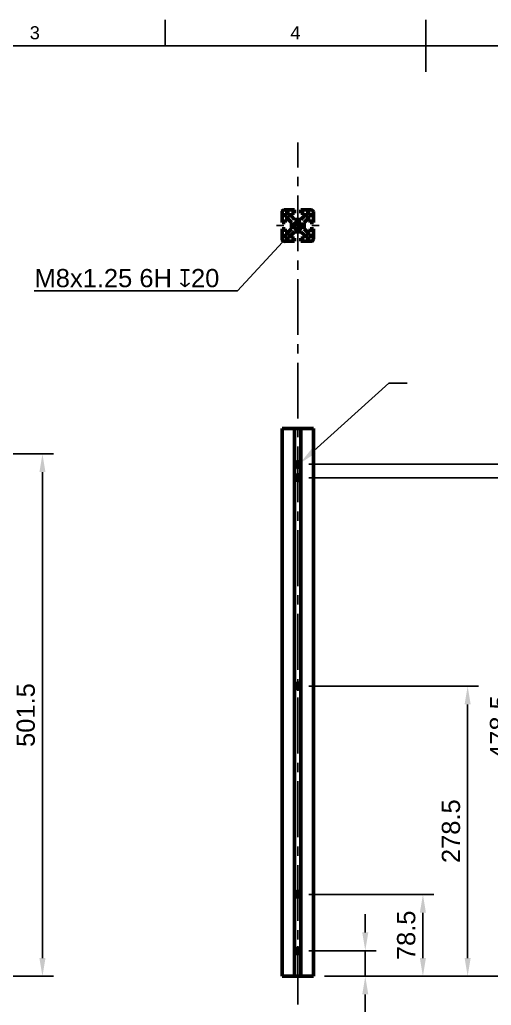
# Model space of a CAD drawing. Header units: millimetres. Extents: x 0 to 420, y 0 to 297.
# Drawn here: x 137.1 to 227.6, y 102.7 to 292 of the extents above; entities that cross this region are included whole.
import ezdxf
from ezdxf import colors
from ezdxf.entities.mleader import LeaderData, LeaderLine
from ezdxf.enums import TextEntityAlignment as Align
from ezdxf.math import Vec2, Vec3

# ---------------------------------------------------------------- set-up
doc = ezdxf.new("R2010")
doc.units = ezdxf.units.MM
doc.header["$LTSCALE"] = 0.75
doc.linetypes.add('CENTER2', pattern=[28.575, 19.05, -3.175, 3.175, -3.175])
for name, color, linetype, lineweight in [('Annotations', 7, 'Continuous', 25), ('Border', 7, 'Continuous', 25), ('Center Lines', 7, 'CENTER2', 25), ('Dimensions', 7, 'Continuous', 25), ('Visible', 7, 'Continuous', 50)]:
    doc.layers.add(name, color=color, linetype=linetype, lineweight=lineweight)
doc.styles.add('FusionTitle', font='arial.ttf')
doc.styles.get("Standard").update_dxf_attribs({"font": 'arial.ttf'})
doc.dimstyles.new('ISO-25', dxfattribs={"dimtxt": 3.5, "dimasz": 3.5, "dimexe": 2.1, "dimexo": 2.1, "dimgap": 1.4, "dimtad": 1, "dimzin": 12, "dimdsep": 46, "dimtxsty": 'Standard', "dimcen": 0, "dimclrd": 256, "dimclre": 256, "dimclrt": 256, "dimazin": 3, "dimtp": 0.1, "dimtm": 0.1, "dimtfac": 0.714286, "dimtmove": 0, "dimatfit": 3, "dimfxl": 1, "dimtzin": 12, "dimarcsym": 0})

# ---------------------------------------------------------------- blocks, each defined once
blk = doc.blocks.new('ISO_A3_SHEET')
at = {"layer": 'Border'}
for p, q in [((165, 292), (165, 287)), ((215, 292), (215, 282)), ((410, 287), (20, 287))]:
    blk.add_line(p, q, dxfattribs=at)
at = {"layer": 'Border', "style": 'FusionTitle'}
for s, p in [('3', (140, 289.5)), ('4', (190, 289.5))]:
    blk.add_text(s, height=2.5, dxfattribs=at).set_placement(p, align=Align.MIDDLE)
blk = doc.blocks.new('*D33')
at = {"layer": 'Defpoints', "color": 0, "transparency": 16777216}
for p in [(190.449951, 113.224384), (203.399903, 113.224384), (193.451177, 108.324373)]:
    blk.add_point(p, dxfattribs=at)
at = {"layer": 'Dimensions', "lineweight": -2, "transparency": 16777216}
for p, q in [((203.399903, 116.724384), (203.399903, 120.224384)), ((192.549951, 113.224384), (205.499903, 113.224384)), ((203.399903, 113.224384), (203.399903, 108.324373)), ((195.551177, 108.324373), (205.499903, 108.324373)), ((203.399903, 104.824373), (203.399903, 88.597695))]:
    blk.add_line(p, q, dxfattribs=at)
at = {"layer": 'Dimensions', "transparency": 16777216}
for points in [[(202.816569, 116.724384), (203.983236, 116.724384), (203.399903, 113.224384)], [(202.816569, 104.824373), (203.983236, 104.824373), (203.399903, 108.324373)]]:
    blk.add_solid(points, dxfattribs=at)
at = {"layer": 'Dimensions', "transparency": 16777216, "insert": (200.212897, 94.586372), "char_height": 3.5, "attachment_point": 5, "rotation": 90}
blk.add_mtext('24.5', dxfattribs=at)
blk = doc.blocks.new('*D34')
at = {"layer": 'Defpoints', "color": 0, "transparency": 16777216}
for p in [(190.451177, 124.024573), (214.451177, 124.024573), (193.451177, 108.324373)]:
    blk.add_point(p, dxfattribs=at)
at = {"layer": 'Dimensions', "lineweight": -2, "transparency": 16777216}
for p, q in [((192.551177, 124.024573), (216.551177, 124.024573)), ((214.451177, 111.824373), (214.451177, 120.524573)), ((195.551177, 108.324373), (216.551177, 108.324373))]:
    blk.add_line(p, q, dxfattribs=at)
at = {"layer": 'Dimensions', "transparency": 16777216}
for points in [[(213.867843, 120.524573), (215.03451, 120.524573), (214.451177, 124.024573)], [(213.867843, 111.824373), (215.03451, 111.824373), (214.451177, 108.324373)]]:
    blk.add_solid(points, dxfattribs=at)
at = {"layer": 'Dimensions', "transparency": 16777216, "insert": (211.264171, 116.174473), "char_height": 3.5, "attachment_point": 5, "rotation": 90}
blk.add_mtext('78.5', dxfattribs=at)
blk = doc.blocks.new('*D35')
at = {"layer": 'Defpoints', "color": 0, "transparency": 16777216}
for p in [(190.451177, 164.024573), (223.033568, 164.024573), (193.451177, 108.324373)]:
    blk.add_point(p, dxfattribs=at)
at = {"layer": 'Dimensions', "lineweight": -2, "transparency": 16777216}
for p, q in [((192.551177, 164.024573), (225.133568, 164.024573)), ((223.033568, 111.824373), (223.033568, 160.524573)), ((195.551177, 108.324373), (225.133568, 108.324373))]:
    blk.add_line(p, q, dxfattribs=at)
at = {"layer": 'Dimensions', "transparency": 16777216}
for points in [[(222.450235, 160.524573), (223.616902, 160.524573), (223.033568, 164.024573)], [(222.450235, 111.824373), (223.616902, 111.824373), (223.033568, 108.324373)]]:
    blk.add_solid(points, dxfattribs=at)
at = {"layer": 'Dimensions', "transparency": 16777216, "insert": (219.846563, 136.174473), "char_height": 3.5, "attachment_point": 5, "rotation": 90}
blk.add_mtext('278.5', dxfattribs=at)
blk = doc.blocks.new('*D36')
at = {"layer": 'Defpoints', "color": 0, "transparency": 16777216}
for p in [(190.451177, 204.024573), (232.264171, 204.024573), (193.451177, 108.324373)]:
    blk.add_point(p, dxfattribs=at)
at = {"layer": 'Dimensions', "lineweight": -2, "transparency": 16777216}
for p, q in [((192.551177, 204.024573), (234.364171, 204.024573)), ((232.264171, 111.824373), (232.264171, 200.524573)), ((195.551177, 108.324373), (234.364171, 108.324373))]:
    blk.add_line(p, q, dxfattribs=at)
at = {"layer": 'Dimensions', "transparency": 16777216}
for points in [[(231.680838, 200.524573), (232.847505, 200.524573), (232.264171, 204.024573)], [(231.680838, 111.824373), (232.847505, 111.824373), (232.264171, 108.324373)]]:
    blk.add_solid(points, dxfattribs=at)
at = {"layer": 'Dimensions', "transparency": 16777216, "insert": (229.077166, 156.174473), "char_height": 3.5, "attachment_point": 5, "rotation": 90}
blk.add_mtext('478.5', dxfattribs=at)
blk = doc.blocks.new('*D37')
at = {"layer": 'Defpoints', "color": 0, "transparency": 16777216}
for p in [(190.449951, 206.624384), (241.170157, 206.624384), (193.451177, 108.324373)]:
    blk.add_point(p, dxfattribs=at)
at = {"layer": 'Dimensions', "lineweight": -2, "transparency": 16777216}
for p, q in [((192.549951, 206.624384), (243.270157, 206.624384)), ((241.170157, 111.824373), (241.170157, 203.124384)), ((195.551177, 108.324373), (243.270157, 108.324373))]:
    blk.add_line(p, q, dxfattribs=at)
at = {"layer": 'Dimensions', "transparency": 16777216}
for points in [[(240.586824, 203.124384), (241.75349, 203.124384), (241.170157, 206.624384)], [(240.586824, 111.824373), (241.75349, 111.824373), (241.170157, 108.324373)]]:
    blk.add_solid(points, dxfattribs=at)
at = {"layer": 'Dimensions', "transparency": 16777216, "insert": (237.983151, 157.474378), "char_height": 3.5, "attachment_point": 5, "rotation": 90}
blk.add_mtext('491.5', dxfattribs=at)
blk = doc.blocks.new('*D43')
at = {"layer": 'Defpoints', "color": 0, "transparency": 16777216}
for p in [(93.162667, 208.624365), (141.469942, 208.624365), (96.162667, 108.324373)]:
    blk.add_point(p, dxfattribs=at)
at = {"layer": 'Dimensions', "lineweight": -2, "transparency": 16777216}
for p, q in [((95.262667, 208.624365), (143.569942, 208.624365)), ((141.469942, 111.824373), (141.469942, 205.124365)), ((98.262667, 108.324373), (143.569942, 108.324373))]:
    blk.add_line(p, q, dxfattribs=at)
at = {"layer": 'Dimensions', "transparency": 16777216}
for points in [[(140.886608, 205.124365), (142.053275, 205.124365), (141.469942, 208.624365)], [(140.886608, 111.824373), (142.053275, 111.824373), (141.469942, 108.324373)]]:
    blk.add_solid(points, dxfattribs=at)
at = {"layer": 'Dimensions', "transparency": 16777216, "insert": (138.282936, 158.474369), "char_height": 3.5, "attachment_point": 5, "rotation": 90}
blk.add_mtext('501.5', dxfattribs=at)
blk = doc.blocks.new('*U19')
at = {"layer": 'Center Lines', "color": 0, "ltscale": 0.75, "transparency": 16777216}
blk.add_line((0, -122.327133), (0, 107.492391), dxfattribs=at)
blk = doc.blocks.new('*U21')
at = {"layer": 'Center Lines', "color": 0, "linetype": 'Continuous', "ltscale": 0.75, "transparency": 16777216}
for p, q in [((-0.892969, 0), (0.892969, 0)), ((0, -0.892969), (0, 0.892969))]:
    blk.add_line(p, q, dxfattribs=at)
blk = doc.blocks.new('*U22')
at = {"layer": 'Center Lines', "color": 0, "linetype": 'Continuous', "ltscale": 0.75, "transparency": 16777216}
for p, q in [((-0.892969, 0), (0.892969, 0)), ((0, -0.892969), (0, 0.892969))]:
    blk.add_line(p, q, dxfattribs=at)
blk = doc.blocks.new('*U23')
at = {"layer": 'Center Lines', "color": 0, "linetype": 'Continuous', "ltscale": 0.75, "transparency": 16777216}
for p, q in [((-0.892969, 0), (0.892969, 0)), ((0, -0.892969), (0, 0.892969))]:
    blk.add_line(p, q, dxfattribs=at)
blk = doc.blocks.new('*U24')
at = {"layer": 'Center Lines', "color": 0, "linetype": 'Continuous', "ltscale": 0.75, "transparency": 16777216}
for p, q in [((-0.892969, 0), (0.892969, 0)), ((0, -0.892969), (0, 0.892969))]:
    blk.add_line(p, q, dxfattribs=at)
blk = doc.blocks.new('*U25')
at = {"layer": 'Center Lines', "color": 0, "linetype": 'Continuous', "ltscale": 0.75, "transparency": 16777216}
for p, q in [((-0.892969, 0), (0.892969, 0)), ((0, -0.892969), (0, 0.892969))]:
    blk.add_line(p, q, dxfattribs=at)
blk = doc.blocks.new('*U32')
at = {"layer": 'Center Lines', "color": 0, "ltscale": 0.75, "transparency": 16777216}
for p, q in [((0, 2.678906), (0, 4.1)), ((-4.1, 0), (-2.678906, 0)), ((2.678906, 0), (4.1, 0)), ((0, -4.1), (0, -2.678906))]:
    blk.add_line(p, q, dxfattribs=at)
at = {"layer": 'Center Lines', "color": 0, "linetype": 'Continuous', "ltscale": 0.75, "transparency": 16777216}
for p, q in [((-0.892969, 0), (0.892969, 0)), ((0, -0.892969), (0, 0.892969))]:
    blk.add_line(p, q, dxfattribs=at)

msp = doc.modelspace()

# ---------------------------------------------------------------- linework, layer by layer
at = {"layer": 'Visible', "extrusion": (0, 2.967e-13, -1)}
for p, q in [((187.4512, 253.0606, 52.6), (187.4512, 255.0606, 52.6)), ((187.8512, 255.4606, 52.6), (189.8512, 255.4606, 52.6)), ((188.8512, 254.8606, 52.6), (188.0512, 254.8606, 52.6)), ((188.0512, 254.8606, 52.6), (188.0512, 254.0606, 52.6)), ((188.0512, 254.0606, 52.6), (188.8512, 254.0606, 52.6)), ((188.0512, 253.6606, 52.6), (188.0512, 253.0606, 52.6)), ((188.6512, 253.6606, 52.6), (188.0512, 253.6606, 52.6)), ((189.2512, 253.0606, 52.6), (188.6512, 253.6606, 52.6)), ((188.8512, 254.0606, 52.6), (188.8512, 254.8606, 52.6)), ((189.2512, 254.8606, 52.6), (189.2512, 254.2606, 52.6)), ((189.8512, 254.8606, 52.6), (189.2512, 254.8606, 52.6)), ((189.2512, 254.2606, 52.6), (189.8512, 253.6606, 52.6)), ((189.8512, 255.4606, 52.6), (189.8512, 254.8606, 52.6)), ((189.8512, 253.6606, 52.6), (191.0512, 253.6606, 52.6)), ((191.0512, 255.4606, 52.6), (193.0512, 255.4606, 52.6)), ((191.0512, 254.8606, 52.6), (191.0512, 255.4606, 52.6)), ((191.6512, 254.8606, 52.6), (191.0512, 254.8606, 52.6)), ((191.0512, 253.6606, 52.6), (191.6512, 254.2606, 52.6)), ((191.6512, 254.2606, 52.6), (191.6512, 254.8606, 52.6)), ((192.2512, 253.6606, 52.6), (191.6512, 253.0606, 52.6)), ((192.0512, 254.8606, 52.6), (192.0512, 254.0606, 52.6)), ((192.8512, 254.8606, 52.6), (192.0512, 254.8606, 52.6)), ((192.0512, 254.0606, 52.6), (192.8512, 254.0606, 52.6)), ((192.8512, 253.6606, 52.6), (192.2512, 253.6606, 52.6)), ((192.8512, 254.0606, 52.6), (192.8512, 254.8606, 52.6)), ((192.8512, 253.0606, 52.6), (192.8512, 253.6606, 52.6)), ((193.4512, 255.0606, 52.6), (193.4512, 253.0606, 52.6)), ((188.0512, 253.0606, 52.6), (187.4512, 253.0606, 52.6)), ((187.4512, 251.8606, 52.6), (188.0512, 251.8606, 52.6)), ((187.4512, 249.8606, 52.6), (187.4512, 251.8606, 52.6)), ((188.0512, 251.8606, 52.6), (188.0512, 251.2606, 52.6)), ((188.6512, 251.2606, 52.6), (189.2512, 251.8606, 52.6)), ((189.2512, 251.8606, 52.6), (189.2512, 253.0606, 52.6)), ((191.6512, 253.0606, 52.6), (191.6512, 251.8606, 52.6)), ((191.6512, 251.8606, 52.6), (192.2512, 251.2606, 52.6)), ((193.4512, 253.0606, 52.6), (192.8512, 253.0606, 52.6)), ((192.8512, 251.8606, 52.6), (193.4512, 251.8606, 52.6)), ((192.8512, 251.2606, 52.6), (192.8512, 251.8606, 52.6)), ((193.4512, 251.8606, 52.6), (193.4512, 249.8606, 52.6)), ((188.0512, 251.2606, 52.6), (188.6512, 251.2606, 52.6)), ((188.8512, 250.8606, 52.6), (188.0512, 250.8606, 52.6)), ((188.0512, 250.8606, 52.6), (188.0512, 250.0606, 52.6)), ((188.0512, 250.0606, 52.6), (188.8512, 250.0606, 52.6)), ((188.8512, 250.0606, 52.6), (188.8512, 250.8606, 52.6)), ((189.8512, 251.2606, 52.6), (189.2512, 250.6606, 52.6)), ((189.2512, 250.6606, 52.6), (189.2512, 250.0606, 52.6)), ((189.2512, 250.0606, 52.6), (189.8512, 250.0606, 52.6)), ((191.0512, 251.2606, 52.6), (189.8512, 251.2606, 52.6)), ((189.8512, 250.0606, 52.6), (189.8512, 249.4606, 52.6)), ((191.6512, 250.6606, 52.6), (191.0512, 251.2606, 52.6)), ((191.0512, 250.0606, 52.6), (191.6512, 250.0606, 52.6)), ((191.0512, 249.4606, 52.6), (191.0512, 250.0606, 52.6)), ((191.6512, 250.0606, 52.6), (191.6512, 250.6606, 52.6)), ((192.0512, 250.8606, 52.6), (192.0512, 250.0606, 52.6)), ((192.8512, 250.8606, 52.6), (192.0512, 250.8606, 52.6)), ((192.0512, 250.0606, 52.6), (192.8512, 250.0606, 52.6)), ((192.2512, 251.2606, 52.6), (192.8512, 251.2606, 52.6)), ((192.8512, 250.0606, 52.6), (192.8512, 250.8606, 52.6)), ((189.8512, 249.4606, 52.6), (187.8512, 249.4606, 52.6)), ((193.0512, 249.4606, 52.6), (191.0512, 249.4606, 52.6))]:
    msp.add_line(p, q, dxfattribs=at)
at = {"layer": 'Visible', "extrusion": (0, 1, 0)}
for p, q in [((187.4512, 213.5244, 2.6), (187.4512, 108.3244, 2.6)), ((187.8512, 213.5244, 3), (189.8512, 213.5244, 3)), ((189.8512, 108.3244, 3), (189.8512, 213.5244, 3)), ((189.8512, 213.5244, 1.2), (191.0512, 213.5244, 1.2)), ((191.0512, 213.5244, 3), (193.0512, 213.5244, 3)), ((191.0512, 108.3244, 3), (191.0512, 213.5244, 3)), ((193.4512, 108.3244, 2.6), (193.4512, 213.5244, 2.6)), ((187.8512, 108.3244, 3), (189.8512, 108.3244, 3)), ((189.8512, 108.3244, 1.2), (191.0512, 108.3244, 1.2)), ((191.0512, 108.3244, 3), (193.0512, 108.3244, 3))]:
    msp.add_line(p, q, dxfattribs=at)
at = {"layer": 'Visible', "extrusion": (0, 2.967e-13, -1)}
msp.add_circle((-190.4512, 252.4606, -48.6), 0.6, dxfattribs=at)
for centre, radius, start, end in [((-187.8512, 255.0606, -52.6), 0.4, 0, 90), ((-193.0512, 255.0606, -52.6), 0.4, 90, 180), ((-190.4512, 252.4606, -52.6), 0.678, 40.613127, 139.386873), ((-187.8512, 249.8606, -52.6), 0.4, 269.999989, 0), ((-190.4512, 252.4606, -52.6), 0.817, 254.990872, 285.009128), ((-193.0512, 249.8606, -52.6), 0.4, 180, 270)]:
    msp.add_arc(centre, radius, start, end, dxfattribs=at)
at = {"layer": 'Visible', "extrusion": (0, 1, 0)}
for centre, start, end in [((-187.8512, 2.6, 213.5244), 0, 90), ((-193.0512, 2.6, 213.5244), 90, 180), ((-187.8512, 2.6, 108.3244), 0, 90), ((-193.0512, 2.6, 108.3244), 90, 180)]:
    msp.add_arc(centre, 0.4, start, end, dxfattribs=at)
at = {"layer": 'Visible', "extrusion": (1.08e-14, -9.2e-15, -1)}
for centre in [(-190.45, 206.6244, -1.2), (-190.45, 113.2244, -1.2)]:
    msp.add_arc(centre, 0.5035, 40.529989, 139.470011, dxfattribs=at)
at = {"layer": 'Visible', "extrusion": (1e-16, 0, -1)}
for centre in [(-190.45, 206.6244, -1.2), (-190.45, 113.2244, -1.2)]:
    msp.add_arc(centre, 0.6147, 255.032441, 284.967559, dxfattribs=at)
at = {"layer": 'Visible', "extrusion": (-1.3e-13, -2.049e-13, -1)}
for centre in [(-190.4512, 204.0246, -1.2), (-190.4512, 164.0246, -1.2), (-190.4512, 124.0246, -1.2)]:
    msp.add_arc(centre, 0.6147, 122.416607, 152.351725, dxfattribs=at)
at = {"layer": 'Visible', "extrusion": (-4e-16, 1.41e-14, -1)}
for centre, start in [((-190.4512, 204.0246, -1.2), 267.914154), ((-190.4512, 164.0246, -1.2), 267.914155), ((-190.4512, 124.0246, -1.2), 267.914155)]:
    msp.add_arc(centre, 0.5035, start, 6.854177, dxfattribs=at)
at = {"layer": 'Visible'}
for points, knots in [([(190.2396, 251.6715, 52.6), (190.1414, 251.7069, 52.6), (190.051, 251.7608, 52.6), (189.8989, 251.8985, 52.6), (189.8379, 251.9799, 52.6), (189.7525, 252.1587, 52.6), (189.7277, 252.2538, 52.6), (189.717, 252.4447, 52.6), (189.7298, 252.5386, 52.6), (189.7787, 252.6798, 52.6), (189.803, 252.73, 52.6), (189.8625, 252.8224, 52.6), (189.8972, 252.8645, 52.6), (189.9365, 252.9019, 52.6)], [0, 0, 0, 0, 0.156510433, 0.156510433, 0.307908356, 0.307908356, 0.454191613, 0.454191613, 0.595358102, 0.595358102, 0.679010537, 0.679010537, 0.760759817, 0.760759817, 0.760759817, 0.760759817]), ([(189.9378, 252.9009, 52.4186), (189.8583, 252.8078, 52.4258), (189.8029, 252.6939, 52.433), (189.7826, 252.573, 52.4402), (189.7449, 252.3489, 52.4535), (189.8291, 252.1081, 52.4668), (189.9982, 251.9563, 52.4802), (190.1653, 251.8061, 52.4934), (190.41, 251.7476, 52.5066), (190.627, 251.8059, 52.5197), (190.8472, 251.865, 52.5331), (191.0316, 252.0427, 52.5465), (191.0989, 252.2604, 52.5599), (191.1662, 252.4782, 52.5732), (191.1142, 252.7289, 52.5866), (190.9658, 252.9019, 52.6)], [-4.55925824, -4.55925824, -4.55925824, -4.55925824, -4.01692442, -4.01692442, -4.01692442, -3.01143717, -3.01143717, -3.01143717, -2.01724784, -2.01724784, -2.01724784, -1.00862392, -1.00862392, -1.00862392, 0, 0, 0, 0]), ([(190.9658, 252.9019, 52.6), (191.0307, 252.8402, 52.6), (191.0826, 252.7663, 52.6), (191.1572, 252.5996, 52.6), (191.1779, 252.508, 52.6), (191.1839, 252.3186, 52.6), (191.1678, 252.2226, 52.6), (191.099, 252.0385, 52.6), (191.0457, 251.9528, 52.6), (190.935, 251.8332, 52.6), (190.8868, 251.7924, 52.6), (190.7808, 251.7222, 52.6), (190.7232, 251.6933, 52.6), (190.6628, 251.6715, 52.6)], [0, 0, 0, 0, 0.134259234, 0.134259234, 0.273620838, 0.273620838, 0.418082467, 0.418082467, 0.567641738, 0.567641738, 0.661747867, 0.661747867, 0.757763665, 0.757763665, 0.757763665, 0.757763665]), ([(190.2912, 206.0305, 1.2), (190.2176, 206.0575, 1.2), (190.1498, 206.0983, 1.2), (190.0362, 206.2021, 1.2), (189.9906, 206.2633, 1.2), (189.9273, 206.3975, 1.2), (189.9091, 206.4687, 1.2), (189.9018, 206.6113, 1.2), (189.9116, 206.6813, 1.2), (189.9486, 206.7865, 1.2), (189.967, 206.8239, 1.2), (190.0117, 206.8927, 1.2), (190.0378, 206.9239, 1.2), (190.0673, 206.9516, 1.2)], [0, 0, 0, 0, 0.117587534, 0.117587534, 0.23108734, 0.23108734, 0.340497787, 0.340497787, 0.445817318, 0.445817318, 0.508296731, 0.508296731, 0.56924861, 0.56924861, 0.56924861, 0.56924861]), ([(190.0673, 206.9515, 1.055), (190.0581, 206.9408, 1.0559), (190.0493, 206.9296, 1.0568), (190.041, 206.9181, 1.0577), (189.9371, 206.7735, 1.0689), (189.9185, 206.5719, 1.0802), (189.9941, 206.4107, 1.0914), (190.0707, 206.2473, 1.1028), (190.241, 206.132, 1.1143), (190.4212, 206.1217, 1.1257), (190.5996, 206.1115, 1.137), (190.7803, 206.2045, 1.1483), (190.8757, 206.3556, 1.1596), (190.9713, 206.507, 1.1709), (190.9773, 206.7105, 1.1822), (190.891, 206.8673, 1.1935), (190.8745, 206.8973, 1.1957), (190.8549, 206.9256, 1.1978), (190.8326, 206.9516, 1.2)], [-4.55635616, -4.55635616, -4.55635616, -4.55635616, -4.47188058, -4.47188058, -4.47188058, -3.4105996, -3.4105996, -3.4105996, -2.33527082, -2.33527082, -2.33527082, -1.27043439, -1.27043439, -1.27043439, -0.20391058, -0.20391058, -0.20391058, 0, 0, 0, 0]), ([(189.9513, 204.0847, 1.2), (189.952, 204.1512, 1.2), (189.9659, 204.2169, 1.2), (190.0188, 204.342, 1.2), (190.0582, 204.3999, 1.2), (190.1586, 204.4995, 1.2), (190.2193, 204.5396, 1.2), (190.3551, 204.5958, 1.2), (190.4293, 204.6104, 1.2), (190.5516, 204.6108, 1.2), (190.5989, 204.6052, 1.2), (190.6921, 204.5827, 1.2), (190.7376, 204.5657, 1.2), (190.7807, 204.5435, 1.2)], [0, 0, 0, 0, 0.0997698, 0.0997698, 0.203618253, 0.203618253, 0.311543588, 0.311543588, 0.423543967, 0.423543967, 0.494427949, 0.494427949, 0.566847306, 0.566847306, 0.566847306, 0.566847306]), ([(190.4693, 203.5224, 1.055), (190.6008, 203.5283, 1.0633), (190.7304, 203.5853, 1.0717), (190.8202, 203.682, 1.08), (190.9435, 203.8149, 1.0914), (190.9862, 204.0171, 1.1029), (190.9272, 204.1885, 1.1144), (190.8689, 204.358, 1.1257), (190.7136, 204.4901, 1.137), (190.537, 204.5207, 1.1484), (190.3595, 204.5514, 1.1597), (190.1678, 204.4781, 1.1711), (190.0561, 204.3367, 1.1825), (189.999, 204.2644, 1.1883), (189.9623, 204.1762, 1.1942), (189.9513, 204.0847, 1.2)], [24.90791291, 24.90791291, 24.90791291, 24.90791291, 25.69413693, 25.69413693, 25.69413693, 26.77391653, 26.77391653, 26.77391653, 27.84176053, 27.84176053, 27.84176053, 28.91520148, 28.91520148, 28.91520148, 29.46426907, 29.46426907, 29.46426907, 29.46426907]), ([(189.9513, 164.0847, 1.2), (189.952, 164.1512, 1.2), (189.9659, 164.2169, 1.2), (190.0188, 164.342, 1.2), (190.0582, 164.3999, 1.2), (190.1586, 164.4995, 1.2), (190.2193, 164.5396, 1.2), (190.3551, 164.5958, 1.2), (190.4293, 164.6104, 1.2), (190.5516, 164.6108, 1.2), (190.5989, 164.6052, 1.2), (190.6921, 164.5827, 1.2), (190.7376, 164.5657, 1.2), (190.7807, 164.5435, 1.2)], [0, 0, 0, 0, 0.0997698, 0.0997698, 0.203618253, 0.203618253, 0.311543588, 0.311543588, 0.423543967, 0.423543967, 0.494427949, 0.494427949, 0.566847306, 0.566847306, 0.566847306, 0.566847306]), ([(190.4693, 163.5224, 1.055), (190.6008, 163.5283, 1.0633), (190.7304, 163.5853, 1.0717), (190.8202, 163.682, 1.08), (190.9435, 163.8149, 1.0914), (190.9862, 164.0171, 1.1029), (190.9272, 164.1885, 1.1144), (190.8689, 164.358, 1.1257), (190.7136, 164.4901, 1.137), (190.537, 164.5207, 1.1484), (190.3595, 164.5514, 1.1597), (190.1678, 164.4781, 1.1711), (190.0561, 164.3367, 1.1825), (189.999, 164.2644, 1.1883), (189.9623, 164.1762, 1.1942), (189.9513, 164.0847, 1.2)], [24.90791291, 24.90791291, 24.90791291, 24.90791291, 25.69413693, 25.69413693, 25.69413693, 26.77391653, 26.77391653, 26.77391653, 27.84176053, 27.84176053, 27.84176053, 28.91520148, 28.91520148, 28.91520148, 29.46426907, 29.46426907, 29.46426907, 29.46426907]), ([(189.9513, 124.0847, 1.2), (189.952, 124.1512, 1.2), (189.9659, 124.2169, 1.2), (190.0188, 124.342, 1.2), (190.0582, 124.3999, 1.2), (190.1586, 124.4995, 1.2), (190.2193, 124.5396, 1.2), (190.3551, 124.5958, 1.2), (190.4293, 124.6104, 1.2), (190.5516, 124.6108, 1.2), (190.5989, 124.6052, 1.2), (190.6921, 124.5827, 1.2), (190.7376, 124.5657, 1.2), (190.7807, 124.5435, 1.2)], [0, 0, 0, 0, 0.0997698, 0.0997698, 0.203618253, 0.203618253, 0.311543588, 0.311543588, 0.423543967, 0.423543967, 0.494427949, 0.494427949, 0.566847306, 0.566847306, 0.566847306, 0.566847306]), ([(190.4693, 123.5224, 1.055), (190.6008, 123.5283, 1.0633), (190.7304, 123.5853, 1.0717), (190.8202, 123.682, 1.08), (190.9435, 123.8149, 1.0914), (190.9862, 124.0171, 1.1029), (190.9272, 124.1885, 1.1144), (190.8689, 124.358, 1.1257), (190.7136, 124.4901, 1.137), (190.537, 124.5207, 1.1484), (190.3595, 124.5514, 1.1597), (190.1678, 124.4781, 1.1711), (190.0561, 124.3367, 1.1825), (189.999, 124.2644, 1.1883), (189.9623, 124.1762, 1.1942), (189.9513, 124.0847, 1.2)], [24.90791291, 24.90791291, 24.90791291, 24.90791291, 25.69413693, 25.69413693, 25.69413693, 26.77391653, 26.77391653, 26.77391653, 27.84176053, 27.84176053, 27.84176053, 28.91520148, 28.91520148, 28.91520148, 29.46426907, 29.46426907, 29.46426907, 29.46426907]), ([(190.2912, 112.6305, 1.2), (190.2176, 112.6575, 1.2), (190.1498, 112.6983, 1.2), (190.0362, 112.8021, 1.2), (189.9906, 112.8633, 1.2), (189.9273, 112.9975, 1.2), (189.9091, 113.0687, 1.2), (189.9018, 113.2113, 1.2), (189.9116, 113.2813, 1.2), (189.9486, 113.3865, 1.2), (189.967, 113.4239, 1.2), (190.0117, 113.4927, 1.2), (190.0378, 113.5239, 1.2), (190.0673, 113.5516, 1.2)], [0, 0, 0, 0, 0.117587534, 0.117587534, 0.23108734, 0.23108734, 0.340497787, 0.340497787, 0.445817318, 0.445817318, 0.508296731, 0.508296731, 0.56924861, 0.56924861, 0.56924861, 0.56924861]), ([(190.0673, 113.5515, 1.055), (190.0581, 113.5408, 1.0559), (190.0493, 113.5296, 1.0568), (190.041, 113.5181, 1.0577), (189.9371, 113.3735, 1.0689), (189.9185, 113.1719, 1.0802), (189.9941, 113.0107, 1.0914), (190.0707, 112.8473, 1.1028), (190.241, 112.732, 1.1143), (190.4212, 112.7217, 1.1257), (190.5996, 112.7115, 1.137), (190.7803, 112.8045, 1.1483), (190.8757, 112.9556, 1.1596), (190.9713, 113.107, 1.1709), (190.9773, 113.3105, 1.1822), (190.891, 113.4673, 1.1935), (190.8745, 113.4973, 1.1957), (190.8549, 113.5256, 1.1978), (190.8326, 113.5516, 1.2)], [-4.55635616, -4.55635616, -4.55635616, -4.55635616, -4.47188058, -4.47188058, -4.47188058, -3.4105996, -3.4105996, -3.4105996, -2.33527083, -2.33527083, -2.33527083, -1.27043439, -1.27043439, -1.27043439, -0.20391058, -0.20391058, -0.20391058, 0, 0, 0, 0]), ([(190.8326, 113.5516, 1.2), (190.8811, 113.506, 1.2), (190.92, 113.4513, 1.2), (190.9763, 113.3276, 1.2), (190.9922, 113.2595, 1.2), (190.9976, 113.1182, 1.2), (190.986, 113.0463, 1.2), (190.9354, 112.9083, 1.2), (190.8959, 112.8438, 1.2), (190.8134, 112.7535, 1.2), (190.7772, 112.7226, 1.2), (190.6976, 112.6692, 1.2), (190.6542, 112.6472, 1.2), (190.6087, 112.6305, 1.2)], [0, 0, 0, 0, 0.0997698, 0.0997698, 0.203618253, 0.203618253, 0.311543588, 0.311543588, 0.423543967, 0.423543967, 0.494427949, 0.494427949, 0.566847306, 0.566847306, 0.566847306, 0.566847306])]:
    msp.add_open_spline(points, degree=3, knots=knots, dxfattribs=at)
at = {"layer": 'Visible', "extrusion": (-4.0651e-12, -1.2335e-12, -1)}
msp.add_open_spline([(190.8326, 206.9516, 1.2), (190.8811, 206.906, 1.2), (190.92, 206.8513, 1.2), (190.9763, 206.7276, 1.2), (190.9922, 206.6595, 1.2), (190.9976, 206.5182, 1.2), (190.986, 206.4463, 1.2), (190.9354, 206.3083, 1.2), (190.8959, 206.2438, 1.2), (190.8134, 206.1535, 1.2), (190.7772, 206.1226, 1.2), (190.6976, 206.0692, 1.2), (190.6542, 206.0472, 1.2), (190.6087, 206.0305, 1.2)], degree=3, knots=[0, 0, 0, 0, 0.0997698, 0.0997698, 0.203618253, 0.203618253, 0.311543588, 0.311543588, 0.423543967, 0.423543967, 0.494427949, 0.494427949, 0.566847306, 0.566847306, 0.566847306, 0.566847306], dxfattribs=at)
at = {"layer": 'Visible', "extrusion": (-2.73154e-11, 1.2532e-12, -1)}
msp.add_open_spline([(190.9957, 204.3098, 1.2), (191.0257, 204.2374, 1.2), (191.0416, 204.1599, 1.2), (191.0421, 204.006, 1.2), (191.0279, 203.931, 1.2), (190.972, 203.7936, 1.2), (190.9319, 203.732, 1.2), (190.8319, 203.63, 1.2), (190.7738, 203.5899, 1.2), (190.6713, 203.5459, 1.2), (190.6313, 203.534, 1.2), (190.5505, 203.5204, 1.2), (190.5099, 203.5185, 1.2), (190.4695, 203.5214, 1.2)], degree=3, knots=[0, 0, 0, 0, 0.117587534, 0.117587534, 0.23108734, 0.23108734, 0.340497787, 0.340497787, 0.445817318, 0.445817318, 0.508296731, 0.508296731, 0.569248611, 0.569248611, 0.569248611, 0.569248611], dxfattribs=at)
at = {"layer": 'Visible', "extrusion": (-1.77044e-11, 8.122e-13, -1)}
msp.add_open_spline([(190.9957, 164.3098, 1.2), (191.0257, 164.2374, 1.2), (191.0416, 164.1599, 1.2), (191.0421, 164.006, 1.2), (191.0279, 163.931, 1.2), (190.972, 163.7936, 1.2), (190.9319, 163.732, 1.2), (190.8319, 163.63, 1.2), (190.7738, 163.5899, 1.2), (190.6713, 163.5459, 1.2), (190.6313, 163.534, 1.2), (190.5505, 163.5204, 1.2), (190.5099, 163.5185, 1.2), (190.4695, 163.5214, 1.2)], degree=3, knots=[0, 0, 0, 0, 0.117587534, 0.117587534, 0.23108734, 0.23108734, 0.340497787, 0.340497787, 0.445817318, 0.445817318, 0.508296731, 0.508296731, 0.569248611, 0.569248611, 0.569248611, 0.569248611], dxfattribs=at)
at = {"layer": 'Visible', "extrusion": (-7.0818e-12, 3.249e-13, -1)}
msp.add_open_spline([(190.9957, 124.3098, 1.2), (191.0257, 124.2374, 1.2), (191.0416, 124.1599, 1.2), (191.0421, 124.006, 1.2), (191.0279, 123.931, 1.2), (190.972, 123.7936, 1.2), (190.9319, 123.732, 1.2), (190.8319, 123.63, 1.2), (190.7738, 123.5899, 1.2), (190.6713, 123.5459, 1.2), (190.6313, 123.534, 1.2), (190.5505, 123.5204, 1.2), (190.5099, 123.5185, 1.2), (190.4695, 123.5214, 1.2)], degree=3, knots=[0, 0, 0, 0, 0.117587534, 0.117587534, 0.23108734, 0.23108734, 0.340497787, 0.340497787, 0.445817318, 0.445817318, 0.508296731, 0.508296731, 0.56924861, 0.56924861, 0.56924861, 0.56924861], dxfattribs=at)

# ---------------------------------------------------------------- block references
at = {"layer": 'Border'}
msp.add_blockref('ISO_A3_SHEET', (0, 0), dxfattribs=at)
at = {"layer": 'Center Lines', "ltscale": 0.75}
for name, p in [('*U19', (190.4512, 160.9244)), ('*U32', (190.4512, 252.4606)), ('*U25', (190.45, 206.6244)), ('*U24', (190.4512, 204.0246)), ('*U23', (190.4512, 164.0246)), ('*U22', (190.4512, 124.0246)), ('*U21', (190.45, 113.2244))]:
    msp.add_blockref(name, p, dxfattribs=at)

# ---------------------------------------------------------------- dimensions: what is measured, and where the dimension line sits
at = {"layer": 'Dimensions'}
for base, p1, p2, picture, middle in [((141.4699, 208.6244), (96.1627, 108.3244), (93.1627, 208.6244), '*D43', (141.4699, 158.4744)), ((241.1702, 206.6244), (193.4512, 108.3244), (190.45, 206.6244), '*D37', (241.1702, 157.4744)), ((232.2642, 204.0246), (193.4512, 108.3244), (190.4512, 204.0246), '*D36', (232.2642, 156.1745)), ((223.0336, 164.0246), (193.4512, 108.3244), (190.4512, 164.0246), '*D35', (223.0336, 136.1745)), ((203.3999, 113.2244), (193.4512, 108.3244), (190.45, 113.2244), '*D33', (203.3999, 94.5864))]:
    dim = msp.add_linear_dim(base=base, p1=p1, p2=p2, angle=90, dimstyle='ISO-25', override={"dimlfac": 5}, dxfattribs=at)
    dim.commit()
    dim.dimension.update_dxf_attribs({"geometry": picture, "text_midpoint": middle, "dimtype": 160})
dim = msp.add_linear_dim(base=(214.4512, 124.0246), p1=(193.4512, 108.3244), p2=(190.4512, 124.0246), angle=90, dimstyle='ISO-25', override={"dimlfac": 5, "dimclrd": 256, "dimclre": 256}, dxfattribs=at)
dim.commit()
dim.dimension.update_dxf_attribs({"geometry": '*D34', "text_midpoint": (211.2642, 116.1745)})

# ---------------------------------------------------------------- leaders
at = {"layer": 'Annotations'}
ml = msp.add_multileader_mtext('Standard', dxfattribs=at)
ml.set_content(' M8x1.25 6H {\\Famgdt|c0;x}20', color=256)
ml.set_leader_properties()
ml.build(insert=Vec2(0, 0))
ml.multileader.update_dxf_attribs({"text_left_attachment_type": 5, "text_right_attachment_type": 5, "dogleg_length": 3.5, "arrow_head_size": 3.5})
ctx = ml.context
ctx.base_point, ctx.char_height, ctx.arrow_head_size, ctx.landing_gap_size, ctx.plane_origin = Vec3(136.9518, 239.9203), 3.5, 3.5, 0, Vec3(166.5802, 250.6552)
ctx.left_attachment, ctx.right_attachment, ctx.text_align_type = 5, 5, 2
notes = []
notes.append((ctx, [(0, (1, 1, 0), (178.9022, 239.9203), (-1, 0), 3.5, [(0, [(189.9172, 251.8874)], 0, [])])]))
ctx.mtext.insert, ctx.mtext.alignment, ctx.mtext.flow_direction = Vec3(175.4022, 244.1346), 3, 5
ml = msp.add_multileader_mtext('Standard', dxfattribs=at)
ml.set_content('', color=256)
ml.set_leader_properties()
ml.build(insert=Vec2(0, 0))
ml.multileader.update_dxf_attribs({"text_left_attachment_type": 5, "text_right_attachment_type": 5, "dogleg_length": 3.5, "arrow_head_size": 3.5})
ctx = ml.context
ctx.base_point, ctx.char_height, ctx.arrow_head_size, ctx.landing_gap_size, ctx.plane_origin = Vec3(211.4478, 222.1769), 3.5, 3.5, 0, Vec3(167.5658, 206.8444)
ctx.left_attachment, ctx.right_attachment = 5, 5
notes.append((ctx, [(0, (1, 1, 0), (207.9478, 222.1769), (1, 0), 3.5, [(0, [(190.9028, 206.8444)], 0, [])])]))
ctx.mtext.insert, ctx.mtext.flow_direction = Vec3(211.4478, 226.3912), 5
for ctx, leaders in notes:
    for number, flags, end, landing, length, lines in leaders:
        leader = LeaderData()
        leader.index, (leader.has_last_leader_line, leader.has_dogleg_vector, leader.attachment_direction) = number, flags
        leader.last_leader_point, leader.dogleg_vector, leader.dogleg_length = Vec3(end), Vec3(landing), length
        for number, points, colour, breaks in lines:
            line = LeaderLine()
            line.index, line.vertices, line.color, line.breaks = number, Vec3.list(points), colors.encode_raw_color(colour), breaks
            leader.lines.append(line)
        ctx.leaders.append(leader)

doc.saveas('drawing.dxf')
